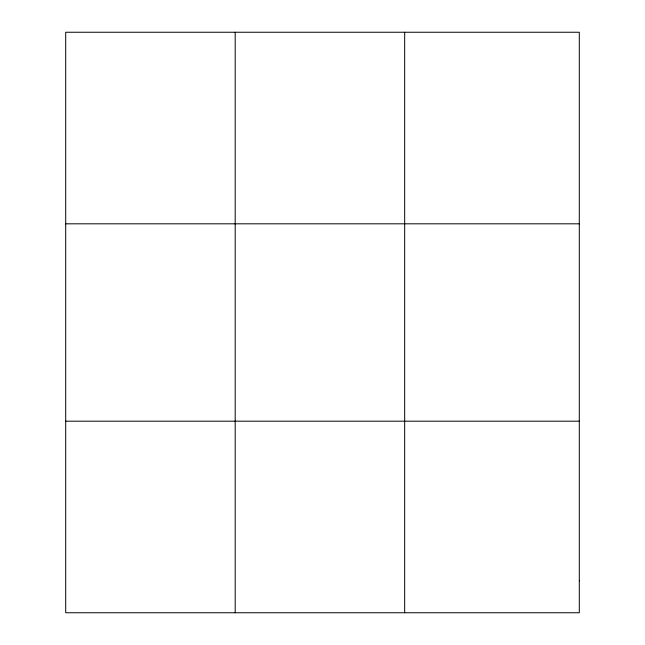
<?xml version="1.0" encoding="UTF-8"?>
<svg xmlns="http://www.w3.org/2000/svg" width="645" height="645" viewBox="0 0 645 645"><rect width="100%" height="100%" fill="white"/><g stroke="black" fill="none" stroke-linecap="round" stroke-linejoin="round"><path stroke-width="0.97" d="M235.191 32.25L235.191 612.75M404.673 32.25L404.673 612.75M65.701 223.815L579.299 223.815M65.701 421.185L579.299 421.185M579.299 580.822L579.299 612.75L65.701 612.75L65.701 32.25L579.299 32.25L579.299 580.822"/></g></svg>
